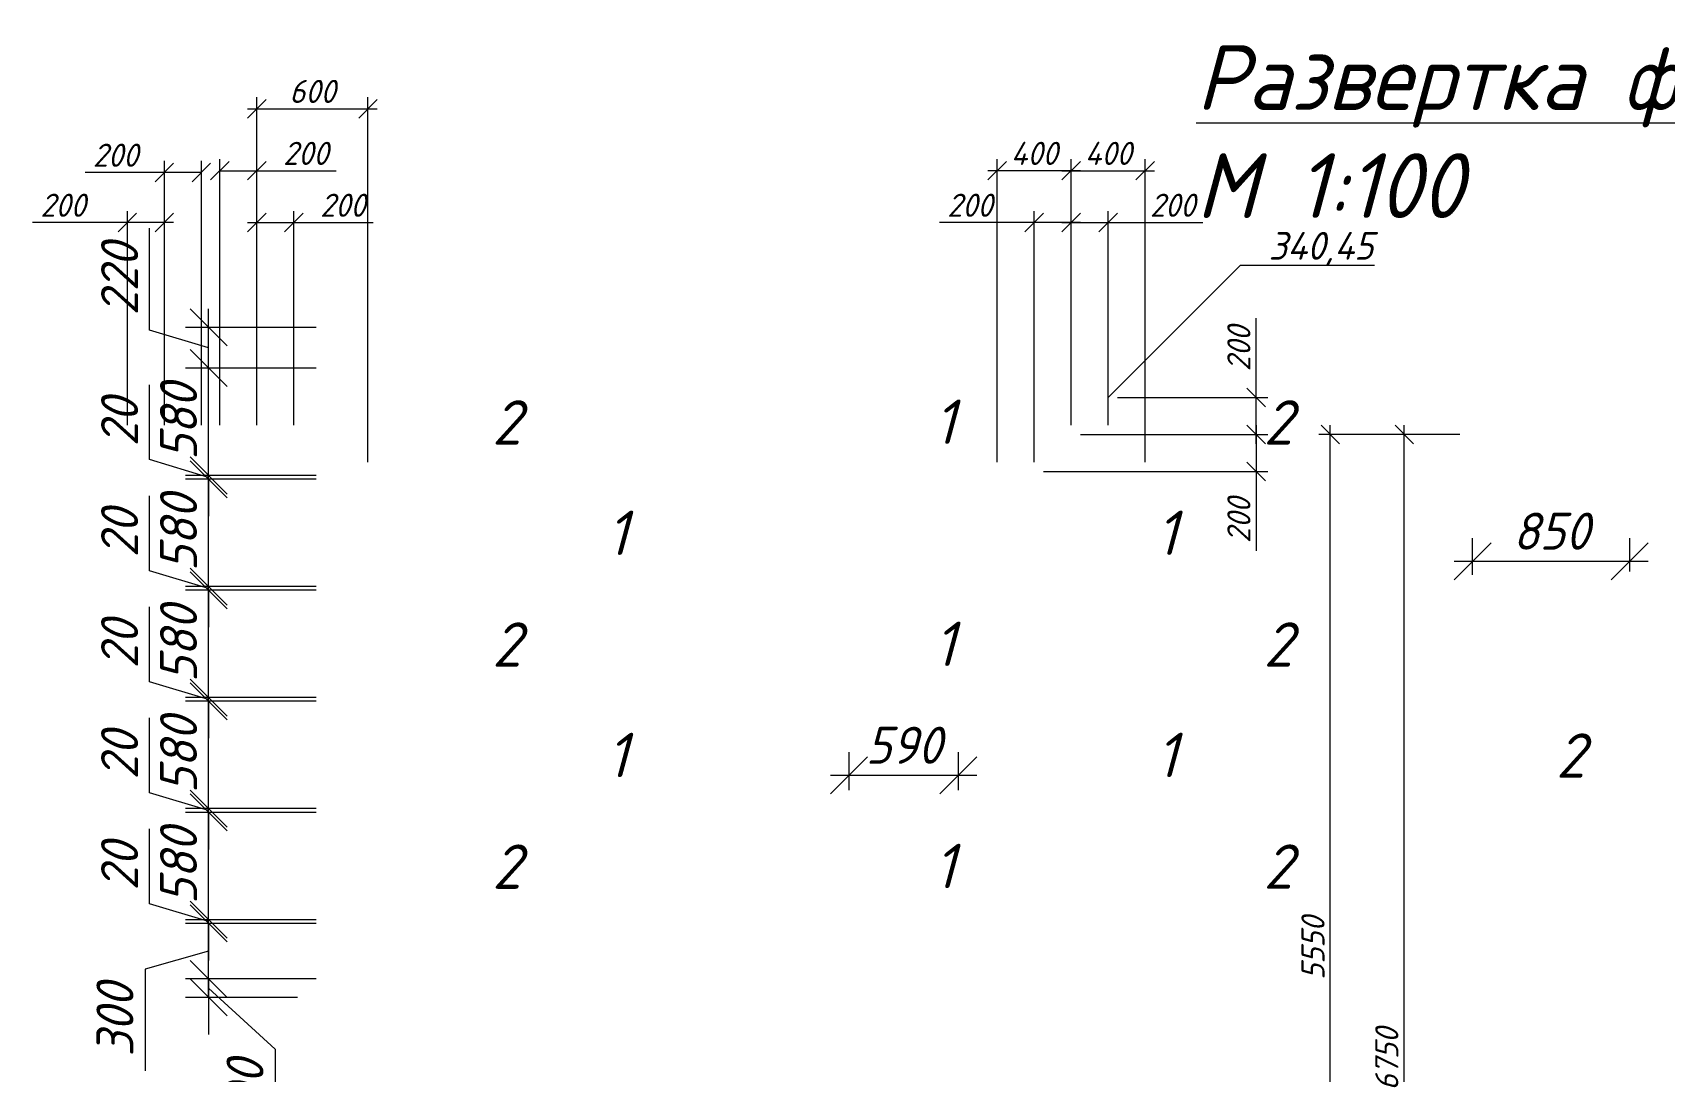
# Model space of a CAD drawing. Header units: millimetres. Extents: x 339888 to 1025294, y -263818 to -40540.
# Drawn here: x 975182 to 983998, y -217818 to -212206 of the extents above; entities that cross this region are included whole.
import ezdxf
from ezdxf import colors
from ezdxf.entities.mleader import LeaderData, LeaderLine
from ezdxf.math import Vec2, Vec3

# ---------------------------------------------------------------- set-up
doc = ezdxf.new("R2010")
doc.units = ezdxf.units.MM
doc.layers.get('0').update_dxf_attribs({"lineweight": 15})
for name, color, linetype, lineweight in [('0 @ 100', 7, 'Continuous', 15), ('0 @ 50', 7, 'Continuous', 15), ('Размеры', 250, 'Continuous', 18), ('Размеры @ 50', 250, 'Continuous', 18)]:
    doc.layers.add(name, color=color, linetype=linetype, lineweight=lineweight)
doc.styles.add('ГОСТ 2', font='GOST_Common Italic.ttf', dxfattribs={"height": 2})
doc.styles.add('ГОСТ 2.5', font='GOST_Common Italic.ttf', dxfattribs={"height": 2.5})
doc.styles.add('ГОСТ 3', font='GOST_Common Italic.ttf', dxfattribs={"height": 3})
doc.dimstyles.new('ГОСТ_2.5К', dxfattribs={"dimtxt": 2.5, "dimasz": 2, "dimexe": 1.25, "dimexo": 1, "dimtad": 1, "dimdec": 0, "dimtxsty": 'ГОСТ 2.5', "dimblk": 'OBLIQUE', "dimcen": -2, "dimdle": 1, "dimclrd": 251, "dimclre": 251, "dimclrt": 251, "dimadec": 1, "dimazin": 0, "dimtfac": 1, "dimtdec": 0, "dimtmove": 0, "dimatfit": 3, "dimfxl": 1, "dimlwd": 15, "dimlwe": 15, "dimarcsym": 1})
doc.dimstyles.new('ГОСТ_2К', dxfattribs={"dimtxt": 2, "dimasz": 2, "dimexe": 1.25, "dimexo": 1, "dimtad": 1, "dimdec": 0, "dimtxsty": 'ГОСТ 2', "dimblk": 'OBLIQUE', "dimcen": -2.5, "dimdle": 1, "dimclrd": 251, "dimclre": 251, "dimclrt": 256, "dimadec": 1, "dimazin": 0, "dimtfac": 1, "dimtdec": 0, "dimtmove": 0, "dimatfit": 3, "dimfxl": 1, "dimlwd": 15, "dimlwe": 15, "dimarcsym": 1})

# ---------------------------------------------------------------- blocks, each defined once
blk = doc.blocks.new('_Oblique')
at = {"color": 0, "linetype": 'ByBlock', "lineweight": -2}
blk.add_line((-0.5, -0.5), (0.5, 0.5), dxfattribs=at)
blk = doc.blocks.new('*D47')
at = {"layer": 'Defpoints', "color": 0, "lineweight": 15, "transparency": 16777216}
for p in [(982193.3, -214377.7), (982943, -214377.7), (982943, -219927.7)]:
    blk.add_point(p, dxfattribs=at)
at = {"layer": 'Размеры', "color": 251, "lineweight": 15, "transparency": 16777216}
for p, q in [((982193.3, -219977.7), (982193.3, -214327.7)), ((982893, -214377.7), (982130.8, -214377.7)), ((982893, -219927.7), (982130.8, -219927.7))]:
    blk.add_line(p, q, dxfattribs=at)
at = {"layer": 'Размеры', "color": 251, "lineweight": 15, "transparency": 16777216, "xscale": 100, "yscale": 100, "zscale": 100}
for p, rotation in [((982193.3, -214377.7), 90), ((982193.3, -219927.7), 270)]:
    blk.add_blockref('_Oblique', p, dxfattribs=dict(at, rotation=rotation))
at = {"layer": 'Размеры', "color": 251, "transparency": 16777216, "insert": (982099.6, -217152.7), "char_height": 125, "attachment_point": 5, "rotation": 90, "style": 'ГОСТ 2.5'}
blk.add_mtext('5550', dxfattribs=at)
blk = doc.blocks.new('_None')
blk = doc.blocks.new('*D62')
at = {"color": 251, "lineweight": 15, "transparency": 16777216}
for p, q in [((975893.3, -214327.7), (975893.3, -212899.8)), ((976093.3, -214327.7), (976093.3, -212899.8)), ((975893.3, -212962.3), (975465.3, -212962.3)), ((976093.3, -212962.3), (975843.3, -212962.3))]:
    blk.add_line(p, q, dxfattribs=at)
at = {"layer": 'Defpoints', "color": 0, "lineweight": 15, "transparency": 16777216}
for p in [(976093.3, -212962.3), (975893.3, -214377.7), (976093.3, -214377.7)]:
    blk.add_point(p, dxfattribs=at)
at = {"color": 251, "lineweight": 15, "transparency": 16777216, "xscale": 100, "yscale": 100, "zscale": 100, "rotation": 180}
blk.add_blockref('_Oblique', (975893.3, -212962.3), dxfattribs=at)
at = {"color": 251, "lineweight": 15, "transparency": 16777216, "xscale": 100, "yscale": 100, "zscale": 100}
blk.add_blockref('_Oblique', (976093.3, -212962.3), dxfattribs=at)
at = {"color": 251, "transparency": 16777216, "insert": (975629.3, -212868.6), "char_height": 125, "attachment_point": 5, "style": 'ГОСТ 2.5'}
blk.add_mtext('200', dxfattribs=at)
blk = doc.blocks.new('*D63')
at = {"color": 251, "lineweight": 15, "transparency": 16777216}
for p, q in [((975693.3, -214327.7), (975693.3, -213170.1)), ((975893.3, -214327.7), (975893.3, -213170.1)), ((975693.3, -213232.6), (975181.5, -213232.6)), ((975943.3, -213232.6), (975693.3, -213232.6))]:
    blk.add_line(p, q, dxfattribs=at)
at = {"layer": 'Defpoints', "color": 0, "lineweight": 15, "transparency": 16777216}
for p in [(975693.3, -213232.6), (975693.3, -214377.7), (975893.3, -214377.7)]:
    blk.add_point(p, dxfattribs=at)
at = {"color": 251, "lineweight": 15, "transparency": 16777216, "xscale": 100, "yscale": 100, "zscale": 100, "rotation": 180}
blk.add_blockref('_Oblique', (975693.3, -213232.6), dxfattribs=at)
at = {"color": 251, "lineweight": 15, "transparency": 16777216, "xscale": 100, "yscale": 100, "zscale": 100}
blk.add_blockref('_Oblique', (975893.3, -213232.6), dxfattribs=at)
at = {"color": 251, "transparency": 16777216, "insert": (975345.5, -213138.9), "char_height": 125, "attachment_point": 5, "style": 'ГОСТ 2.5'}
blk.add_mtext('200', dxfattribs=at)
blk = doc.blocks.new('*D64')
at = {"color": 251, "lineweight": 15, "transparency": 16777216}
for p, q in [((980793.3, -214327.7), (980793.3, -213170.1)), ((980993.3, -214327.7), (980993.3, -213170.1)), ((980743.3, -213232.6), (980993.3, -213232.6)), ((980993.3, -213232.6), (981505.1, -213232.6))]:
    blk.add_line(p, q, dxfattribs=at)
at = {"layer": 'Defpoints', "color": 0, "lineweight": 15, "transparency": 16777216}
for p in [(980993.3, -213232.6), (980793.3, -214377.7), (980993.3, -214377.7)]:
    blk.add_point(p, dxfattribs=at)
at = {"color": 251, "lineweight": 15, "transparency": 16777216, "xscale": 100, "yscale": 100, "zscale": 100, "rotation": 180}
blk.add_blockref('_Oblique', (980793.3, -213232.6), dxfattribs=at)
at = {"color": 251, "lineweight": 15, "transparency": 16777216, "xscale": 100, "yscale": 100, "zscale": 100}
blk.add_blockref('_Oblique', (980993.3, -213232.6), dxfattribs=at)
at = {"color": 251, "transparency": 16777216, "insert": (981341.1, -213138.9), "char_height": 125, "attachment_point": 5, "style": 'ГОСТ 2.5'}
blk.add_mtext('200', dxfattribs=at)
blk = doc.blocks.new('*D65')
at = {"color": 251, "lineweight": 15, "transparency": 16777216}
for p, q in [((980593.3, -214527.7), (980593.3, -213170.1)), ((980793.3, -214327.7), (980793.3, -213170.1)), ((980593.3, -213232.6), (980081.5, -213232.6)), ((980843.3, -213232.6), (980593.3, -213232.6))]:
    blk.add_line(p, q, dxfattribs=at)
at = {"layer": 'Defpoints', "color": 0, "lineweight": 15, "transparency": 16777216}
for p in [(980593.3, -213232.6), (980793.3, -214377.7), (980593.3, -214577.7)]:
    blk.add_point(p, dxfattribs=at)
at = {"color": 251, "lineweight": 15, "transparency": 16777216, "xscale": 100, "yscale": 100, "zscale": 100, "rotation": 180}
blk.add_blockref('_Oblique', (980593.3, -213232.6), dxfattribs=at)
at = {"color": 251, "lineweight": 15, "transparency": 16777216, "xscale": 100, "yscale": 100, "zscale": 100}
blk.add_blockref('_Oblique', (980793.3, -213232.6), dxfattribs=at)
at = {"color": 251, "transparency": 16777216, "insert": (980245.5, -213138.9), "char_height": 125, "attachment_point": 5, "style": 'ГОСТ 2.5'}
blk.add_mtext('200', dxfattribs=at)
blk = doc.blocks.new('*D66')
at = {"color": 251, "lineweight": 15, "transparency": 16777216}
for p, q in [((976393.3, -214327.7), (976393.3, -213170.1)), ((976593.3, -214327.7), (976593.3, -213170.1)), ((976343.3, -213232.6), (976593.3, -213232.6)), ((976593.3, -213232.6), (977021.3, -213232.6))]:
    blk.add_line(p, q, dxfattribs=at)
at = {"layer": 'Defpoints', "color": 0, "lineweight": 15, "transparency": 16777216}
for p in [(976593.3, -213232.6), (976393.3, -214377.7), (976593.3, -214377.7)]:
    blk.add_point(p, dxfattribs=at)
at = {"color": 251, "lineweight": 15, "transparency": 16777216, "xscale": 100, "yscale": 100, "zscale": 100, "rotation": 180}
blk.add_blockref('_Oblique', (976393.3, -213232.6), dxfattribs=at)
at = {"color": 251, "lineweight": 15, "transparency": 16777216, "xscale": 100, "yscale": 100, "zscale": 100}
blk.add_blockref('_Oblique', (976593.3, -213232.6), dxfattribs=at)
at = {"color": 251, "transparency": 16777216, "insert": (976857.3, -213138.9), "char_height": 125, "attachment_point": 5, "style": 'ГОСТ 2.5'}
blk.add_mtext('200', dxfattribs=at)
blk = doc.blocks.new('*D67')
at = {"color": 251, "lineweight": 15, "transparency": 16777216}
for p, q in [((976193.3, -214327.7), (976193.3, -212889.8)), ((976393.3, -214327.7), (976393.3, -212889.8)), ((976193.3, -212952.3), (976443.3, -212952.3)), ((976393.3, -212952.3), (976821.3, -212952.3))]:
    blk.add_line(p, q, dxfattribs=at)
at = {"layer": 'Defpoints', "color": 0, "lineweight": 15, "transparency": 16777216}
for p in [(976193.3, -212952.3), (976193.3, -214377.7), (976393.3, -214377.7)]:
    blk.add_point(p, dxfattribs=at)
at = {"color": 251, "lineweight": 15, "transparency": 16777216, "xscale": 100, "yscale": 100, "zscale": 100, "rotation": 180}
blk.add_blockref('_Oblique', (976193.3, -212952.3), dxfattribs=at)
at = {"color": 251, "lineweight": 15, "transparency": 16777216, "xscale": 100, "yscale": 100, "zscale": 100}
blk.add_blockref('_Oblique', (976393.3, -212952.3), dxfattribs=at)
at = {"color": 251, "transparency": 16777216, "insert": (976657.3, -212858.6), "char_height": 125, "attachment_point": 5, "style": 'ГОСТ 2.5'}
blk.add_mtext('200', dxfattribs=at)
blk = doc.blocks.new('*D68')
at = {"color": 251, "lineweight": 15, "transparency": 16777216}
for p, q in [((976393.3, -214327.7), (976393.3, -212555.1)), ((976993.3, -214527.7), (976993.3, -212555.1)), ((976343.3, -212617.6), (977043.3, -212617.6))]:
    blk.add_line(p, q, dxfattribs=at)
at = {"layer": 'Defpoints', "color": 0, "lineweight": 15, "transparency": 16777216}
for p in [(976993.3, -212617.6), (976393.3, -214377.7), (976993.3, -214577.7)]:
    blk.add_point(p, dxfattribs=at)
at = {"color": 251, "lineweight": 15, "transparency": 16777216, "xscale": 100, "yscale": 100, "zscale": 100, "rotation": 180}
blk.add_blockref('_Oblique', (976393.3, -212617.6), dxfattribs=at)
at = {"color": 251, "lineweight": 15, "transparency": 16777216, "xscale": 100, "yscale": 100, "zscale": 100}
blk.add_blockref('_Oblique', (976993.3, -212617.6), dxfattribs=at)
at = {"color": 251, "transparency": 16777216, "insert": (976693.3, -212523.8), "char_height": 125, "attachment_point": 5, "style": 'ГОСТ 2.5'}
blk.add_mtext('600', dxfattribs=at)
blk = doc.blocks.new('*D69')
at = {"color": 251, "lineweight": 15, "transparency": 16777216}
for p, q in [((980393.3, -214527.7), (980393.3, -212889.8)), ((980793.3, -214327.7), (980793.3, -212889.8)), ((980843.3, -212952.3), (980343.3, -212952.3))]:
    blk.add_line(p, q, dxfattribs=at)
at = {"layer": 'Defpoints', "color": 0, "lineweight": 15, "transparency": 16777216}
for p in [(980393.3, -212952.3), (980793.3, -214377.7), (980393.3, -214577.7)]:
    blk.add_point(p, dxfattribs=at)
at = {"color": 251, "lineweight": 15, "transparency": 16777216, "xscale": 100, "yscale": 100, "zscale": 100, "rotation": 180}
blk.add_blockref('_Oblique', (980393.3, -212952.3), dxfattribs=at)
at = {"color": 251, "lineweight": 15, "transparency": 16777216, "xscale": 100, "yscale": 100, "zscale": 100}
blk.add_blockref('_Oblique', (980793.3, -212952.3), dxfattribs=at)
at = {"color": 251, "transparency": 16777216, "insert": (980593.3, -212858.6), "char_height": 125, "attachment_point": 5, "style": 'ГОСТ 2.5'}
blk.add_mtext('400', dxfattribs=at)
blk = doc.blocks.new('*D70')
at = {"color": 251, "lineweight": 15, "transparency": 16777216}
for p, q in [((980793.3, -214327.7), (980793.3, -212889.8)), ((981193.3, -214527.7), (981193.3, -212889.8)), ((980743.3, -212952.3), (981243.3, -212952.3))]:
    blk.add_line(p, q, dxfattribs=at)
at = {"layer": 'Defpoints', "color": 0, "lineweight": 15, "transparency": 16777216}
for p in [(981193.3, -212952.3), (980793.3, -214377.7), (981193.3, -214577.7)]:
    blk.add_point(p, dxfattribs=at)
at = {"color": 251, "lineweight": 15, "transparency": 16777216, "xscale": 100, "yscale": 100, "zscale": 100, "rotation": 180}
blk.add_blockref('_Oblique', (980793.3, -212952.3), dxfattribs=at)
at = {"color": 251, "lineweight": 15, "transparency": 16777216, "xscale": 100, "yscale": 100, "zscale": 100}
blk.add_blockref('_Oblique', (981193.3, -212952.3), dxfattribs=at)
at = {"color": 251, "transparency": 16777216, "insert": (980993.3, -212858.6), "char_height": 125, "attachment_point": 5, "style": 'ГОСТ 2.5'}
blk.add_mtext('400', dxfattribs=at)
blk = doc.blocks.new('*D71')
at = {"color": 251, "lineweight": 15, "transparency": 16777216}
for p, q in [((982593, -221177.7), (982593, -214327.7)), ((982893, -214377.7), (982530.5, -214377.7)), ((982893, -221127.7), (982530.5, -221127.7))]:
    blk.add_line(p, q, dxfattribs=at)
at = {"layer": 'Defpoints', "color": 0, "lineweight": 15, "transparency": 16777216}
for p in [(982593, -214377.7), (982943, -214377.7), (982943, -221127.7)]:
    blk.add_point(p, dxfattribs=at)
at = {"color": 251, "lineweight": 15, "transparency": 16777216, "xscale": 100, "yscale": 100, "zscale": 100}
for p, rotation in [((982593, -214377.7), 90), ((982593, -221127.7), 270)]:
    blk.add_blockref('_Oblique', p, dxfattribs=dict(at, rotation=rotation))
at = {"color": 251, "transparency": 16777216, "insert": (982498.5, -217752.7), "char_height": 125, "attachment_point": 5, "rotation": 90, "style": 'ГОСТ 2.5'}
blk.add_mtext('6750', dxfattribs=at)
blk = doc.blocks.new('*D72')
at = {"color": 251, "lineweight": 15, "transparency": 16777216}
for p, q in [((981793.1, -214177.7), (981793.1, -213749.6)), ((981043.3, -214177.7), (981855.6, -214177.7)), ((981793.1, -214427.7), (981793.1, -214177.7)), ((980843.3, -214377.7), (981855.6, -214377.7))]:
    blk.add_line(p, q, dxfattribs=at)
at = {"layer": 'Defpoints', "color": 0, "lineweight": 15, "transparency": 16777216}
for p in [(980993.3, -214177.7), (981793.1, -214177.7), (980793.3, -214377.7)]:
    blk.add_point(p, dxfattribs=at)
at = {"color": 251, "lineweight": 15, "transparency": 16777216, "xscale": 100, "yscale": 100, "zscale": 100}
for p, rotation in [((981793.1, -214177.7), 90), ((981793.1, -214377.7), 270)]:
    blk.add_blockref('_Oblique', p, dxfattribs=dict(at, rotation=rotation))
at = {"color": 251, "transparency": 16777216, "insert": (981699.3, -213913.7), "char_height": 125, "attachment_point": 5, "rotation": 90, "style": 'ГОСТ 2.5'}
blk.add_mtext('200', dxfattribs=at)
blk = doc.blocks.new('*D73')
at = {"color": 251, "lineweight": 15, "transparency": 16777216}
for p, q in [((981793.1, -214327.7), (981793.1, -214577.7)), ((980843.3, -214377.7), (981855.6, -214377.7)), ((980643.3, -214577.7), (981855.6, -214577.7)), ((981793.1, -214577.7), (981793.1, -215005.7))]:
    blk.add_line(p, q, dxfattribs=at)
at = {"layer": 'Defpoints', "color": 0, "lineweight": 15, "transparency": 16777216}
for p in [(980793.3, -214377.7), (980593.3, -214577.7), (981793.1, -214577.7)]:
    blk.add_point(p, dxfattribs=at)
at = {"color": 251, "lineweight": 15, "transparency": 16777216, "xscale": 100, "yscale": 100, "zscale": 100}
for p, rotation in [((981793.1, -214377.7), 90), ((981793.1, -214577.7), 270)]:
    blk.add_blockref('_Oblique', p, dxfattribs=dict(at, rotation=rotation))
at = {"color": 251, "transparency": 16777216, "insert": (981699.3, -214841.7), "char_height": 125, "attachment_point": 5, "rotation": 90, "style": 'ГОСТ 2.5'}
blk.add_mtext('200', dxfattribs=at)
blk = doc.blocks.new('*D131')
at = {"color": 251, "lineweight": 15, "transparency": 16777216}
for p, q in [((976132.4, -217419.1), (976132.4, -216919.1)), ((976713.3, -217019.1), (976007.4, -217019.1)), ((976132.4, -217169.1), (975788.7, -217265.7)), ((975788.7, -217265.7), (975788.7, -217815.5)), ((976713.3, -217319.1), (976007.4, -217319.1))]:
    blk.add_line(p, q, dxfattribs=at)
at = {"layer": 'Defpoints', "color": 0, "lineweight": 15, "transparency": 16777216}
for p in [(976132.4, -217019.1), (976813.3, -217019.1), (976813.3, -217319.1)]:
    blk.add_point(p, dxfattribs=at)
at = {"color": 251, "lineweight": 15, "transparency": 16777216, "xscale": 200, "yscale": 200, "zscale": 200}
for p, rotation in [((976132.4, -217019.1), 90), ((976132.4, -217319.1), 270)]:
    blk.add_blockref('_Oblique', p, dxfattribs=dict(at, rotation=rotation))
at = {"transparency": 16777216, "insert": (975626.2, -217540.6), "char_height": 200, "attachment_point": 5, "rotation": 90, "style": 'ГОСТ 2'}
blk.add_mtext('300', dxfattribs=at)
blk = doc.blocks.new('*D132')
at = {"color": 251, "lineweight": 15, "transparency": 16777216}
for p, q in [((975813.7, -216913.4), (975813.7, -216508.6)), ((976132.4, -216999.1), (976132.4, -216799.1)), ((976132.4, -217009.1), (975813.7, -216913.4)), ((976713.3, -216999.1), (976007.4, -216999.1)), ((976713.3, -217019.1), (976007.4, -217019.1)), ((976132.4, -217019.1), (976132.4, -216999.1)), ((976132.4, -217019.1), (976132.4, -216999.1)), ((976132.4, -217019.1), (976132.4, -217219.1))]:
    blk.add_line(p, q, dxfattribs=at)
at = {"layer": 'Defpoints', "color": 0, "lineweight": 15, "transparency": 16777216}
for p in [(976132.4, -216999.1), (976813.3, -216999.1), (976813.3, -217019.1)]:
    blk.add_point(p, dxfattribs=at)
at = {"color": 251, "lineweight": 15, "transparency": 16777216, "xscale": 200, "yscale": 200, "zscale": 200}
for p, rotation in [((976132.4, -216999.1), 270), ((976132.4, -217019.1), 90)]:
    blk.add_blockref('_Oblique', p, dxfattribs=dict(at, rotation=rotation))
at = {"transparency": 16777216, "insert": (975651.2, -216711), "char_height": 200, "attachment_point": 5, "rotation": 90, "style": 'ГОСТ 2'}
blk.add_mtext('20', dxfattribs=at)
blk = doc.blocks.new('*D133')
at = {"color": 251, "lineweight": 15, "transparency": 16777216}
for p, q in [((976132.4, -217099.1), (976132.4, -216319.1)), ((976713.3, -216419.1), (976007.4, -216419.1)), ((976713.3, -216999.1), (976007.4, -216999.1))]:
    blk.add_line(p, q, dxfattribs=at)
at = {"layer": 'Defpoints', "color": 0, "lineweight": 15, "transparency": 16777216}
for p in [(976132.4, -216419.1), (976813.3, -216419.1), (976813.3, -216999.1)]:
    blk.add_point(p, dxfattribs=at)
at = {"color": 251, "lineweight": 15, "transparency": 16777216, "xscale": 200, "yscale": 200, "zscale": 200}
for p, rotation in [((976132.4, -216419.1), 90), ((976132.4, -216999.1), 270)]:
    blk.add_blockref('_Oblique', p, dxfattribs=dict(at, rotation=rotation))
at = {"transparency": 16777216, "insert": (975969.9, -216709.1), "char_height": 200, "attachment_point": 5, "rotation": 90, "style": 'ГОСТ 2'}
blk.add_mtext('580', dxfattribs=at)
blk = doc.blocks.new('*D134')
at = {"color": 251, "lineweight": 15, "transparency": 16777216}
for p, q in [((975813.7, -216313.4), (975813.7, -215908.6)), ((976132.4, -216399.1), (976132.4, -216199.1)), ((976132.4, -216409.1), (975813.7, -216313.4)), ((976713.3, -216399.1), (976007.4, -216399.1)), ((976713.3, -216419.1), (976007.4, -216419.1)), ((976132.4, -216419.1), (976132.4, -216399.1)), ((976132.4, -216419.1), (976132.4, -216399.1)), ((976132.4, -216419.1), (976132.4, -216619.1))]:
    blk.add_line(p, q, dxfattribs=at)
at = {"layer": 'Defpoints', "color": 0, "lineweight": 15, "transparency": 16777216}
for p in [(976132.4, -216399.1), (976813.3, -216399.1), (976813.3, -216419.1)]:
    blk.add_point(p, dxfattribs=at)
at = {"color": 251, "lineweight": 15, "transparency": 16777216, "xscale": 200, "yscale": 200, "zscale": 200}
for p, rotation in [((976132.4, -216399.1), 270), ((976132.4, -216419.1), 90)]:
    blk.add_blockref('_Oblique', p, dxfattribs=dict(at, rotation=rotation))
at = {"transparency": 16777216, "insert": (975651.2, -216111), "char_height": 200, "attachment_point": 5, "rotation": 90, "style": 'ГОСТ 2'}
blk.add_mtext('20', dxfattribs=at)
blk = doc.blocks.new('*D135')
at = {"color": 251, "lineweight": 15, "transparency": 16777216}
for p, q in [((976132.4, -216499.1), (976132.4, -215719.1)), ((976713.3, -215819.1), (976007.4, -215819.1)), ((976713.3, -216399.1), (976007.4, -216399.1))]:
    blk.add_line(p, q, dxfattribs=at)
at = {"layer": 'Defpoints', "color": 0, "lineweight": 15, "transparency": 16777216}
for p in [(976132.4, -215819.1), (976813.3, -215819.1), (976813.3, -216399.1)]:
    blk.add_point(p, dxfattribs=at)
at = {"color": 251, "lineweight": 15, "transparency": 16777216, "xscale": 200, "yscale": 200, "zscale": 200}
for p, rotation in [((976132.4, -215819.1), 90), ((976132.4, -216399.1), 270)]:
    blk.add_blockref('_Oblique', p, dxfattribs=dict(at, rotation=rotation))
at = {"transparency": 16777216, "insert": (975969.9, -216109.1), "char_height": 200, "attachment_point": 5, "rotation": 90, "style": 'ГОСТ 2'}
blk.add_mtext('580', dxfattribs=at)
blk = doc.blocks.new('*D136')
at = {"color": 251, "lineweight": 15, "transparency": 16777216}
for p, q in [((975813.7, -215713.4), (975813.7, -215308.6)), ((976132.4, -215799.1), (976132.4, -215599.1)), ((976132.4, -215809.1), (975813.7, -215713.4)), ((976713.3, -215799.1), (976007.4, -215799.1)), ((976713.3, -215819.1), (976007.4, -215819.1)), ((976132.4, -215819.1), (976132.4, -215799.1)), ((976132.4, -215819.1), (976132.4, -215799.1)), ((976132.4, -215819.1), (976132.4, -216019.1))]:
    blk.add_line(p, q, dxfattribs=at)
at = {"layer": 'Defpoints', "color": 0, "lineweight": 15, "transparency": 16777216}
for p in [(976132.4, -215799.1), (976813.3, -215799.1), (976813.3, -215819.1)]:
    blk.add_point(p, dxfattribs=at)
at = {"color": 251, "lineweight": 15, "transparency": 16777216, "xscale": 200, "yscale": 200, "zscale": 200}
for p, rotation in [((976132.4, -215799.1), 270), ((976132.4, -215819.1), 90)]:
    blk.add_blockref('_Oblique', p, dxfattribs=dict(at, rotation=rotation))
at = {"transparency": 16777216, "insert": (975651.2, -215511), "char_height": 200, "attachment_point": 5, "rotation": 90, "style": 'ГОСТ 2'}
blk.add_mtext('20', dxfattribs=at)
blk = doc.blocks.new('*D137')
at = {"color": 251, "lineweight": 15, "transparency": 16777216}
for p, q in [((976132.4, -215899.1), (976132.4, -215119.1)), ((976713.3, -215219.1), (976007.4, -215219.1)), ((976713.3, -215799.1), (976007.4, -215799.1))]:
    blk.add_line(p, q, dxfattribs=at)
at = {"layer": 'Defpoints', "color": 0, "lineweight": 15, "transparency": 16777216}
for p in [(976132.4, -215219.1), (976813.3, -215219.1), (976813.3, -215799.1)]:
    blk.add_point(p, dxfattribs=at)
at = {"color": 251, "lineweight": 15, "transparency": 16777216, "xscale": 200, "yscale": 200, "zscale": 200}
for p, rotation in [((976132.4, -215219.1), 90), ((976132.4, -215799.1), 270)]:
    blk.add_blockref('_Oblique', p, dxfattribs=dict(at, rotation=rotation))
at = {"transparency": 16777216, "insert": (975969.9, -215509.1), "char_height": 200, "attachment_point": 5, "rotation": 90, "style": 'ГОСТ 2'}
blk.add_mtext('580', dxfattribs=at)
blk = doc.blocks.new('*D138')
at = {"color": 251, "lineweight": 15, "transparency": 16777216}
for p, q in [((975813.7, -215113.4), (975813.7, -214708.6)), ((976132.4, -215199.1), (976132.4, -214999.1)), ((976132.4, -215209.1), (975813.7, -215113.4)), ((976713.3, -215199.1), (976007.4, -215199.1)), ((976132.4, -215219.1), (976132.4, -215199.1)), ((976132.4, -215219.1), (976132.4, -215199.1)), ((976713.3, -215219.1), (976007.4, -215219.1)), ((976132.4, -215219.1), (976132.4, -215419.1))]:
    blk.add_line(p, q, dxfattribs=at)
at = {"layer": 'Defpoints', "color": 0, "lineweight": 15, "transparency": 16777216}
for p in [(976132.4, -215199.1), (976813.3, -215199.1), (976813.3, -215219.1)]:
    blk.add_point(p, dxfattribs=at)
at = {"color": 251, "lineweight": 15, "transparency": 16777216, "xscale": 200, "yscale": 200, "zscale": 200}
for p, rotation in [((976132.4, -215199.1), 270), ((976132.4, -215219.1), 90)]:
    blk.add_blockref('_Oblique', p, dxfattribs=dict(at, rotation=rotation))
at = {"transparency": 16777216, "insert": (975651.2, -214911), "char_height": 200, "attachment_point": 5, "rotation": 90, "style": 'ГОСТ 2'}
blk.add_mtext('20', dxfattribs=at)
blk = doc.blocks.new('*D139')
at = {"color": 251, "lineweight": 15, "transparency": 16777216}
for p, q in [((976132.4, -215299.1), (976132.4, -214519.1)), ((976713.3, -214619.1), (976007.4, -214619.1)), ((976713.3, -215199.1), (976007.4, -215199.1))]:
    blk.add_line(p, q, dxfattribs=at)
at = {"layer": 'Defpoints', "color": 0, "lineweight": 15, "transparency": 16777216}
for p in [(976132.4, -214619.1), (976813.3, -214619.1), (976813.3, -215199.1)]:
    blk.add_point(p, dxfattribs=at)
at = {"color": 251, "lineweight": 15, "transparency": 16777216, "xscale": 200, "yscale": 200, "zscale": 200}
for p, rotation in [((976132.4, -214619.1), 90), ((976132.4, -215199.1), 270)]:
    blk.add_blockref('_Oblique', p, dxfattribs=dict(at, rotation=rotation))
at = {"transparency": 16777216, "insert": (975969.9, -214909.1), "char_height": 200, "attachment_point": 5, "rotation": 90, "style": 'ГОСТ 2'}
blk.add_mtext('580', dxfattribs=at)
blk = doc.blocks.new('*D140')
at = {"color": 251, "lineweight": 15, "transparency": 16777216}
for p, q in [((975813.7, -214513.4), (975813.7, -214108.6)), ((976132.4, -214599.1), (976132.4, -214399.1)), ((976132.4, -214609.1), (975813.7, -214513.4)), ((976713.3, -214599.1), (976007.4, -214599.1)), ((976132.4, -214619.1), (976132.4, -214599.1)), ((976132.4, -214619.1), (976132.4, -214599.1)), ((976713.3, -214619.1), (976007.4, -214619.1)), ((976132.4, -214619.1), (976132.4, -214819.1))]:
    blk.add_line(p, q, dxfattribs=at)
at = {"layer": 'Defpoints', "color": 0, "lineweight": 15, "transparency": 16777216}
for p in [(976132.4, -214599.1), (976813.3, -214599.1), (976813.3, -214619.1)]:
    blk.add_point(p, dxfattribs=at)
at = {"color": 251, "lineweight": 15, "transparency": 16777216, "xscale": 200, "yscale": 200, "zscale": 200}
for p, rotation in [((976132.4, -214599.1), 270), ((976132.4, -214619.1), 90)]:
    blk.add_blockref('_Oblique', p, dxfattribs=dict(at, rotation=rotation))
at = {"transparency": 16777216, "insert": (975651.2, -214311), "char_height": 200, "attachment_point": 5, "rotation": 90, "style": 'ГОСТ 2'}
blk.add_mtext('20', dxfattribs=at)
blk = doc.blocks.new('*D141')
at = {"color": 251, "lineweight": 15, "transparency": 16777216}
for p, q in [((976132.4, -214699.1), (976132.4, -213919.1)), ((976713.3, -214019.1), (976007.4, -214019.1)), ((976713.3, -214599.1), (976007.4, -214599.1))]:
    blk.add_line(p, q, dxfattribs=at)
at = {"layer": 'Defpoints', "color": 0, "lineweight": 15, "transparency": 16777216}
for p in [(976132.4, -214019.1), (976813.3, -214019.1), (976813.3, -214599.1)]:
    blk.add_point(p, dxfattribs=at)
at = {"color": 251, "lineweight": 15, "transparency": 16777216, "xscale": 200, "yscale": 200, "zscale": 200}
for p, rotation in [((976132.4, -214019.1), 90), ((976132.4, -214599.1), 270)]:
    blk.add_blockref('_Oblique', p, dxfattribs=dict(at, rotation=rotation))
at = {"transparency": 16777216, "insert": (975969.9, -214309.1), "char_height": 200, "attachment_point": 5, "rotation": 90, "style": 'ГОСТ 2'}
blk.add_mtext('580', dxfattribs=at)
blk = doc.blocks.new('*D142')
at = {"color": 251, "lineweight": 15, "transparency": 16777216}
for p, q in [((975813.7, -213813.4), (975813.7, -213263.6)), ((976132.4, -214119.1), (976132.4, -213699.1)), ((976713.3, -213799.1), (976007.4, -213799.1)), ((976132.4, -213909.1), (975813.7, -213813.4)), ((976713.3, -214019.1), (976007.4, -214019.1))]:
    blk.add_line(p, q, dxfattribs=at)
at = {"layer": 'Defpoints', "color": 0, "lineweight": 15, "transparency": 16777216}
for p in [(976132.4, -213799.1), (976813.3, -213799.1), (976813.3, -214019.1)]:
    blk.add_point(p, dxfattribs=at)
at = {"color": 251, "lineweight": 15, "transparency": 16777216, "xscale": 200, "yscale": 200, "zscale": 200}
for p, rotation in [((976132.4, -213799.1), 90), ((976132.4, -214019.1), 270)]:
    blk.add_blockref('_Oblique', p, dxfattribs=dict(at, rotation=rotation))
at = {"transparency": 16777216, "insert": (975651.2, -213538.5), "char_height": 200, "attachment_point": 5, "rotation": 90, "style": 'ГОСТ 2'}
blk.add_mtext('220', dxfattribs=at)
blk = doc.blocks.new('*D143')
at = {"color": 251, "lineweight": 15, "transparency": 16777216}
for p, q in [((976132.4, -217319.1), (976132.4, -217119.1)), ((976613.3, -217319.1), (976007.4, -217319.1)), ((976132.4, -217319.1), (976132.4, -217419.1)), ((976132.4, -217319.1), (976132.4, -217419.1)), ((976613.3, -217419.1), (976007.4, -217419.1)), ((976132.4, -217369.1), (976491.4, -217697.7)), ((976132.4, -217419.1), (976132.4, -217619.1)), ((976491.4, -217697.7), (976491.4, -218169.1))]:
    blk.add_line(p, q, dxfattribs=at)
at = {"layer": 'Defpoints', "color": 0, "lineweight": 15, "transparency": 16777216}
for p in [(976713.3, -217319.1), (976132.4, -217419.1), (976713.3, -217419.1)]:
    blk.add_point(p, dxfattribs=at)
at = {"color": 251, "lineweight": 15, "transparency": 16777216, "xscale": 200, "yscale": 200, "zscale": 200}
for p, rotation in [((976132.4, -217319.1), 270), ((976132.4, -217419.1), 90)]:
    blk.add_blockref('_Oblique', p, dxfattribs=dict(at, rotation=rotation))
at = {"transparency": 16777216, "insert": (976328.9, -217933.4), "char_height": 200, "attachment_point": 5, "rotation": 90, "style": 'ГОСТ 2'}
blk.add_mtext('100', dxfattribs=at)
blk = doc.blocks.new('*D275')
at = {"color": 251, "lineweight": 15, "transparency": 16777216}
for p, q in [((982961.7, -215136), (982961.7, -214937.3)), ((983811.2, -215118.4), (983811.2, -214937.3)), ((982861.7, -215062.3), (983911.2, -215062.3))]:
    blk.add_line(p, q, dxfattribs=at)
at = {"layer": 'Defpoints', "color": 0, "lineweight": 15, "transparency": 16777216}
for p in [(983811.2, -215062.3), (982961.7, -215236), (983811.2, -215218.4)]:
    blk.add_point(p, dxfattribs=at)
at = {"color": 251, "lineweight": 15, "transparency": 16777216, "xscale": 200, "yscale": 200, "zscale": 200, "rotation": 180}
blk.add_blockref('_Oblique', (982961.7, -215062.3), dxfattribs=at)
at = {"color": 251, "lineweight": 15, "transparency": 16777216, "xscale": 200, "yscale": 200, "zscale": 200}
blk.add_blockref('_Oblique', (983811.2, -215062.3), dxfattribs=at)
at = {"transparency": 16777216, "insert": (983386.5, -214899.8), "char_height": 200, "attachment_point": 5, "style": 'ГОСТ 2'}
blk.add_mtext('850', dxfattribs=at)
blk = doc.blocks.new('*D276')
at = {"color": 251, "lineweight": 15, "transparency": 16777216}
for p, q in [((979593.3, -216299), (979593.3, -216093.8)), ((980183.7, -216298.9), (980183.7, -216093.8)), ((979493.3, -216218.8), (980283.7, -216218.8))]:
    blk.add_line(p, q, dxfattribs=at)
at = {"layer": 'Defpoints', "color": 0, "lineweight": 15, "transparency": 16777216}
for p in [(980183.7, -216218.8), (979593.3, -216399), (980183.7, -216398.9)]:
    blk.add_point(p, dxfattribs=at)
at = {"color": 251, "lineweight": 15, "transparency": 16777216, "xscale": 200, "yscale": 200, "zscale": 200, "rotation": 180}
blk.add_blockref('_Oblique', (979593.3, -216218.8), dxfattribs=at)
at = {"color": 251, "lineweight": 15, "transparency": 16777216, "xscale": 200, "yscale": 200, "zscale": 200}
blk.add_blockref('_Oblique', (980183.7, -216218.8), dxfattribs=at)
at = {"transparency": 16777216, "insert": (979888.5, -216056.3), "char_height": 200, "attachment_point": 5, "style": 'ГОСТ 2'}
blk.add_mtext('590', dxfattribs=at)

msp = doc.modelspace()

# ---------------------------------------------------------------- texts
at = {"layer": '0 @ 100', "style": 'ГОСТ 3'}
for s, p in [('2', (977664.41009, -214432.47325)), ('1', (980051.61787, -214428.63758)), ('2', (981832.79299, -214432.27305)), ('1', (978283.23499, -215028.83778)), ('1', (981251.61789, -215028.63758)), ('2', (977664.41007, -215632.47325)), ('1', (980051.61789, -215628.63758)), ('2', (981832.79299, -215632.27305)), ('1', (978283.23499, -216228.83778)), ('1', (981251.61789, -216228.63758)), ('2', (983412.79299, -216232.27305)), ('2', (977664.41009, -216832.47325)), ('1', (980051.61789, -216828.63758)), ('2', (981832.79299, -216832.27305))]:
    msp.add_text(s, height=240, dxfattribs=at).set_placement(p)
at = {"layer": '0 @ 100', "insert": (981233.08609, -212274.46554), "char_height": 350, "attachment_point": 1, "style": 'ГОСТ 3'}
msp.add_mtext_dynamic_manual_height_columns('\\pi235.1;{\\LРазвертка фундаментов по оси "Е"\\P\\pi3516.9;}М 1:100', width=8440.921773, gutter_width=1500, heights=[0], dxfattribs=at)

# ---------------------------------------------------------------- dimensions: what is measured, and where the dimension line sits
at = {"layer": '0 @ 100'}
for base, p1, p2, picture, middle in [((976132.42903, -213799.06074), (976813.30421, -214019.06074), (976813.30421, -213799.06074), '*D142', (975651.17903, -213750.93574)), ((976132.42903, -214599.06074), (976813.30421, -214619.06074), (976813.30421, -214599.06074), '*D140', (975651.17903, -214450.93574)), ((976132.42903, -215199.06074), (976813.30421, -215219.06074), (976813.30421, -215199.06074), '*D138', (975651.17903, -215050.93574)), ((976132.42903, -215799.06074), (976813.30421, -215819.06074), (976813.30421, -215799.06074), '*D136', (975651.17903, -215650.93574)), ((976132.42903, -216399.06074), (976813.30421, -216419.06074), (976813.30421, -216399.06074), '*D134', (975651.17903, -216250.93574)), ((976132.42903, -216999.06074), (976813.30421, -217019.06074), (976813.30421, -216999.06074), '*D132', (975651.17903, -216850.93574))]:
    dim = msp.add_linear_dim(base=base, p1=p1, p2=p2, angle=90, dimstyle='ГОСТ_2К', override={"dimscale": 100, "dimtix": 0, "dimtofl": 1, "dimtmove": 1, "dimatfit": 3}, dxfattribs=at)
    dim.commit()
    dim.dimension.update_dxf_attribs({"geometry": picture, "text_midpoint": middle})
for base, p1, p2, picture, middle in [((976132.42903, -214019.06074), (976813.30421, -214599.06074), (976813.30421, -214019.06074), '*D141', (976132.42903, -214309.06074)), ((976132.42903, -214619.06074), (976813.30421, -215199.06074), (976813.30421, -214619.06074), '*D139', (976132.42903, -214909.06074)), ((976132.42903, -215219.06074), (976813.30421, -215799.06074), (976813.30421, -215219.06074), '*D137', (976132.42903, -215509.06074)), ((976132.42903, -215819.06074), (976813.30421, -216399.06074), (976813.30421, -215819.06074), '*D135', (976132.42903, -216109.06074)), ((976132.42903, -216419.06074), (976813.30421, -216999.06074), (976813.30421, -216419.06074), '*D133', (976132.42903, -216709.06074)), ((976132.42903, -217019.06074), (976813.30421, -217319.06074), (976813.30421, -217019.06074), '*D131', (975788.67903, -217328.19526)), ((976132.42903, -217419.06074), (976713.30421, -217319.06074), (976713.30421, -217419.06074), '*D143', (976491.38334, -217760.21281))]:
    dim = msp.add_linear_dim(base=base, p1=p1, p2=p2, angle=90, dimstyle='ГОСТ_2К', override={"dimscale": 100, "dimtix": 0, "dimtofl": 1, "dimtmove": 1, "dimatfit": 3}, dxfattribs=at)
    dim.commit()
    dim.dimension.update_dxf_attribs({"geometry": picture, "text_midpoint": middle, "dimtype": 160})
for base, p1, p2, picture, middle in [((983811.24223, -215062.34809), (982961.68711, -215236.02622), (983811.24223, -215218.36031), '*D275', (983386.46467, -214899.84809)), ((980183.6871, -216218.75726), (979593.30421, -216398.96063), (980183.6871, -216398.86054), '*D276', (979888.49565, -216056.25726))]:
    dim = msp.add_linear_dim(base=base, p1=p1, p2=p2, dimstyle='ГОСТ_2К', override={"dimscale": 100, "dimtix": 0, "dimtofl": 1, "dimtmove": 0, "dimatfit": 3}, dxfattribs=at)
    dim.commit()
    dim.dimension.update_dxf_attribs({"geometry": picture, "text_midpoint": middle})
at = {"layer": '0 @ 50'}
dim = msp.add_linear_dim(base=(976993.28695, -212617.58791), p1=(976393.28695, -214377.6781), p2=(976993.28695, -214577.6781), dimstyle='ГОСТ_2.5К', override={"dimscale": 50, "dimtix": 0, "dimtofl": 1, "dimtmove": 0, "dimatfit": 3}, dxfattribs=at)
dim.commit()
dim.dimension.update_dxf_attribs({"geometry": '*D68', "text_midpoint": (976693.28695, -212523.83791)})
for base, p1, p2, angle, picture, middle in [((976093.28695, -212962.32332), (975893.28695, -214377.6781), (976093.28695, -214377.6781), 0, '*D62', (975629.2718, -212962.32332)), ((976193.28695, -212952.32332), (976393.28695, -214377.6781), (976193.28695, -214377.6781), 180, '*D67', (976657.3021, -212952.32332)), ((975693.28695, -213232.60492), (975893.28695, -214377.6781), (975693.28695, -214377.6781), 180, '*D63', (975345.5218, -213232.60492)), ((976593.28695, -213232.60492), (976393.28695, -214377.6781), (976593.28695, -214377.6781), 0, '*D66', (976857.3021, -213232.60492)), ((980593.28695, -213232.60492), (980793.28695, -214377.6781), (980593.28695, -214577.6781), 180, '*D65', (980245.5218, -213232.60492)), ((980993.28695, -213232.60492), (980793.28695, -214377.6781), (980993.28695, -214377.6781), 0, '*D64', (981341.0521, -213232.60492))]:
    dim = msp.add_linear_dim(base=base, p1=p1, p2=p2, angle=angle, dimstyle='ГОСТ_2.5К', override={"dimscale": 50, "dimtix": 0, "dimtofl": 1, "dimtmove": 0, "dimatfit": 3}, dxfattribs=at)
    dim.commit()
    dim.dimension.update_dxf_attribs({"geometry": picture, "text_midpoint": middle, "dimtype": 160})
for base, p1, p2, angle, picture, middle in [((980393.28695, -212952.32332), (980793.28695, -214377.6781), (980393.28695, -214577.6781), 180, '*D69', (980593.28695, -212858.57332)), ((981193.28695, -212952.32332), (980793.28695, -214377.6781), (981193.28695, -214577.6781), 0, '*D70', (980993.28695, -212858.57332)), ((981793.08414, -214177.6781), (980793.28695, -214377.6781), (980993.28695, -214177.6781), 90, '*D72', (981699.33414, -213913.66295)), ((981793.08414, -214577.6781), (980793.28695, -214377.6781), (980593.28695, -214577.6781), 270, '*D73', (981699.33414, -214841.69326)), ((982593.04175, -214377.6781), (982943.04175, -221127.6781), (982943.04175, -214377.6781), 90, '*D71', (982498.48682, -217752.6781))]:
    dim = msp.add_linear_dim(base=base, p1=p1, p2=p2, angle=angle, dimstyle='ГОСТ_2.5К', override={"dimscale": 50, "dimtix": 0, "dimtofl": 1, "dimtmove": 0, "dimatfit": 3}, dxfattribs=at)
    dim.commit()
    dim.dimension.update_dxf_attribs({"geometry": picture, "text_midpoint": middle})
at = {"layer": 'Размеры @ 50'}
dim = msp.add_linear_dim(base=(982193.31701, -214377.6781), p1=(982943.04175, -219927.6781), p2=(982943.04175, -214377.6781), angle=90, dimstyle='ГОСТ_2.5К', override={"dimscale": 50, "dimtix": 0, "dimtofl": 1, "dimtmove": 1, "dimatfit": 3}, dxfattribs=at)
dim.commit()
dim.dimension.update_dxf_attribs({"geometry": '*D47', "text_midpoint": (982099.56701, -217152.6781)})

# ---------------------------------------------------------------- leaders
at = {"layer": '0 @ 50', "color": 5}
ml = msp.add_multileader_mtext('Standard', dxfattribs=at)
ml.set_content('340,45', color=5, style='ГОСТ 2.5')
ml.set_leader_properties(color=251, linetype='ByLayer', lineweight=15)
ml.set_arrow_properties(name='NONE')
ml.build(insert=Vec2(0, 0))
ml.multileader.update_dxf_attribs({"text_left_attachment_type": 6, "text_right_attachment_type": 6, "dogleg_length": 0.85151, "arrow_head_size": 0, "scale": 50})
ctx = ml.context
ctx.base_point, ctx.scale, ctx.char_height, ctx.arrow_head_size, ctx.landing_gap_size, ctx.plane_origin = Vec3(981750.31625, -213463.2243), 50, 150, 0, 50, Vec3(980993.28695, -214177.6781)
ctx.left_attachment, ctx.right_attachment, ctx.text_align_type = 6, 6, 2
notes = []
notes.append((ctx, [(0, (1, 1, 0), (981707.74076, -213463.2243), (1, 0), 42.57549, [(0, [(980993.28695, -214177.6781)], 0, [])])]))
ctx.mtext.insert, ctx.mtext.alignment, ctx.mtext.flow_direction = Vec3(982425.99807, -213283.2243), 3, 5
for ctx, leaders in notes:
    for number, flags, end, landing, length, lines in leaders:
        leader = LeaderData()
        leader.index, (leader.has_last_leader_line, leader.has_dogleg_vector, leader.attachment_direction) = number, flags
        leader.last_leader_point, leader.dogleg_vector, leader.dogleg_length = Vec3(end), Vec3(landing), length
        for number, points, colour, breaks in lines:
            line = LeaderLine()
            line.index, line.vertices, line.color, line.breaks = number, Vec3.list(points), colors.encode_raw_color(colour), breaks
            leader.lines.append(line)
        ctx.leaders.append(leader)

doc.saveas('drawing.dxf')
